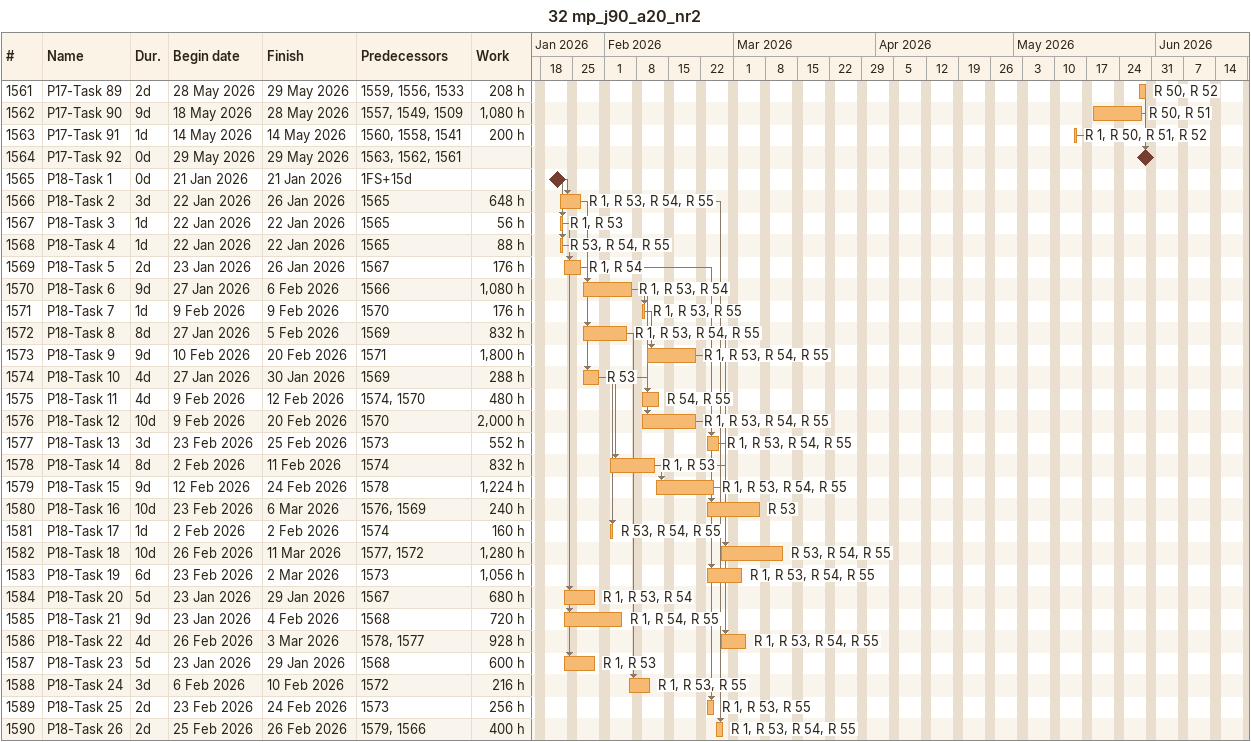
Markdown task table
32 mp_j90_a20_nr2

| ID | Task | Duration | Start | Finish | Predecessors | Resources | Work (h) |
|---|---|---|---|---|---|---|---|
| 1561 | P17-Task 89 | 2d | 2026-05-28 | 2026-05-29 | 1559, 1556, 1533 | R 50, R 52 | 208 |
| 1562 | P17-Task 90 | 9d | 2026-05-18 | 2026-05-28 | 1557, 1549, 1509 | R 50, R 51 | 1080 |
| 1563 | P17-Task 91 | 1d | 2026-05-14 | 2026-05-14 | 1560, 1558, 1541 | R 1, R 50, R 51, R 52 | 200 |
| 1564 | P17-Task 92 | 0d | 2026-05-29 | 2026-05-29 | 1563, 1562, 1561 |  |  |
| 1565 | P18-Task 1 | 0d | 2026-01-21 | 2026-01-21 | 1FS+15d |  |  |
| 1566 | P18-Task 2 | 3d | 2026-01-22 | 2026-01-26 | 1565 | R 1, R 53, R 54, R 55 | 648 |
| 1567 | P18-Task 3 | 1d | 2026-01-22 | 2026-01-22 | 1565 | R 1, R 53 | 56 |
| 1568 | P18-Task 4 | 1d | 2026-01-22 | 2026-01-22 | 1565 | R 53, R 54, R 55 | 88 |
| 1569 | P18-Task 5 | 2d | 2026-01-23 | 2026-01-26 | 1567 | R 1, R 54 | 176 |
| 1570 | P18-Task 6 | 9d | 2026-01-27 | 2026-02-06 | 1566 | R 1, R 53, R 54 | 1080 |
| 1571 | P18-Task 7 | 1d | 2026-02-09 | 2026-02-09 | 1570 | R 1, R 53, R 55 | 176 |
| 1572 | P18-Task 8 | 8d | 2026-01-27 | 2026-02-05 | 1569 | R 1, R 53, R 54, R 55 | 832 |
| 1573 | P18-Task 9 | 9d | 2026-02-10 | 2026-02-20 | 1571 | R 1, R 53, R 54, R 55 | 1800 |
| 1574 | P18-Task 10 | 4d | 2026-01-27 | 2026-01-30 | 1569 | R 53 | 288 |
| 1575 | P18-Task 11 | 4d | 2026-02-09 | 2026-02-12 | 1574, 1570 | R 54, R 55 | 480 |
| 1576 | P18-Task 12 | 10d | 2026-02-09 | 2026-02-20 | 1570 | R 1, R 53, R 54, R 55 | 2000 |
| 1577 | P18-Task 13 | 3d | 2026-02-23 | 2026-02-25 | 1573 | R 1, R 53, R 54, R 55 | 552 |
| 1578 | P18-Task 14 | 8d | 2026-02-02 | 2026-02-11 | 1574 | R 1, R 53 | 832 |
| 1579 | P18-Task 15 | 9d | 2026-02-12 | 2026-02-24 | 1578 | R 1, R 53, R 54, R 55 | 1224 |
| 1580 | P18-Task 16 | 10d | 2026-02-23 | 2026-03-06 | 1576, 1569 | R 53 | 240 |
| 1581 | P18-Task 17 | 1d | 2026-02-02 | 2026-02-02 | 1574 | R 53, R 54, R 55 | 160 |
| 1582 | P18-Task 18 | 10d | 2026-02-26 | 2026-03-11 | 1577, 1572 | R 53, R 54, R 55 | 1280 |
| 1583 | P18-Task 19 | 6d | 2026-02-23 | 2026-03-02 | 1573 | R 1, R 53, R 54, R 55 | 1056 |
| 1584 | P18-Task 20 | 5d | 2026-01-23 | 2026-01-29 | 1567 | R 1, R 53, R 54 | 680 |
| 1585 | P18-Task 21 | 9d | 2026-01-23 | 2026-02-04 | 1568 | R 1, R 54, R 55 | 720 |
| 1586 | P18-Task 22 | 4d | 2026-02-26 | 2026-03-03 | 1578, 1577 | R 1, R 53, R 54, R 55 | 928 |
| 1587 | P18-Task 23 | 5d | 2026-01-23 | 2026-01-29 | 1568 | R 1, R 53 | 600 |
| 1588 | P18-Task 24 | 3d | 2026-02-06 | 2026-02-10 | 1572 | R 1, R 53, R 55 | 216 |
| 1589 | P18-Task 25 | 2d | 2026-02-23 | 2026-02-24 | 1573 | R 1, R 53, R 55 | 256 |
| 1590 | P18-Task 26 | 2d | 2026-02-25 | 2026-02-26 | 1579, 1566 | R 1, R 53, R 54, R 55 | 400 |
